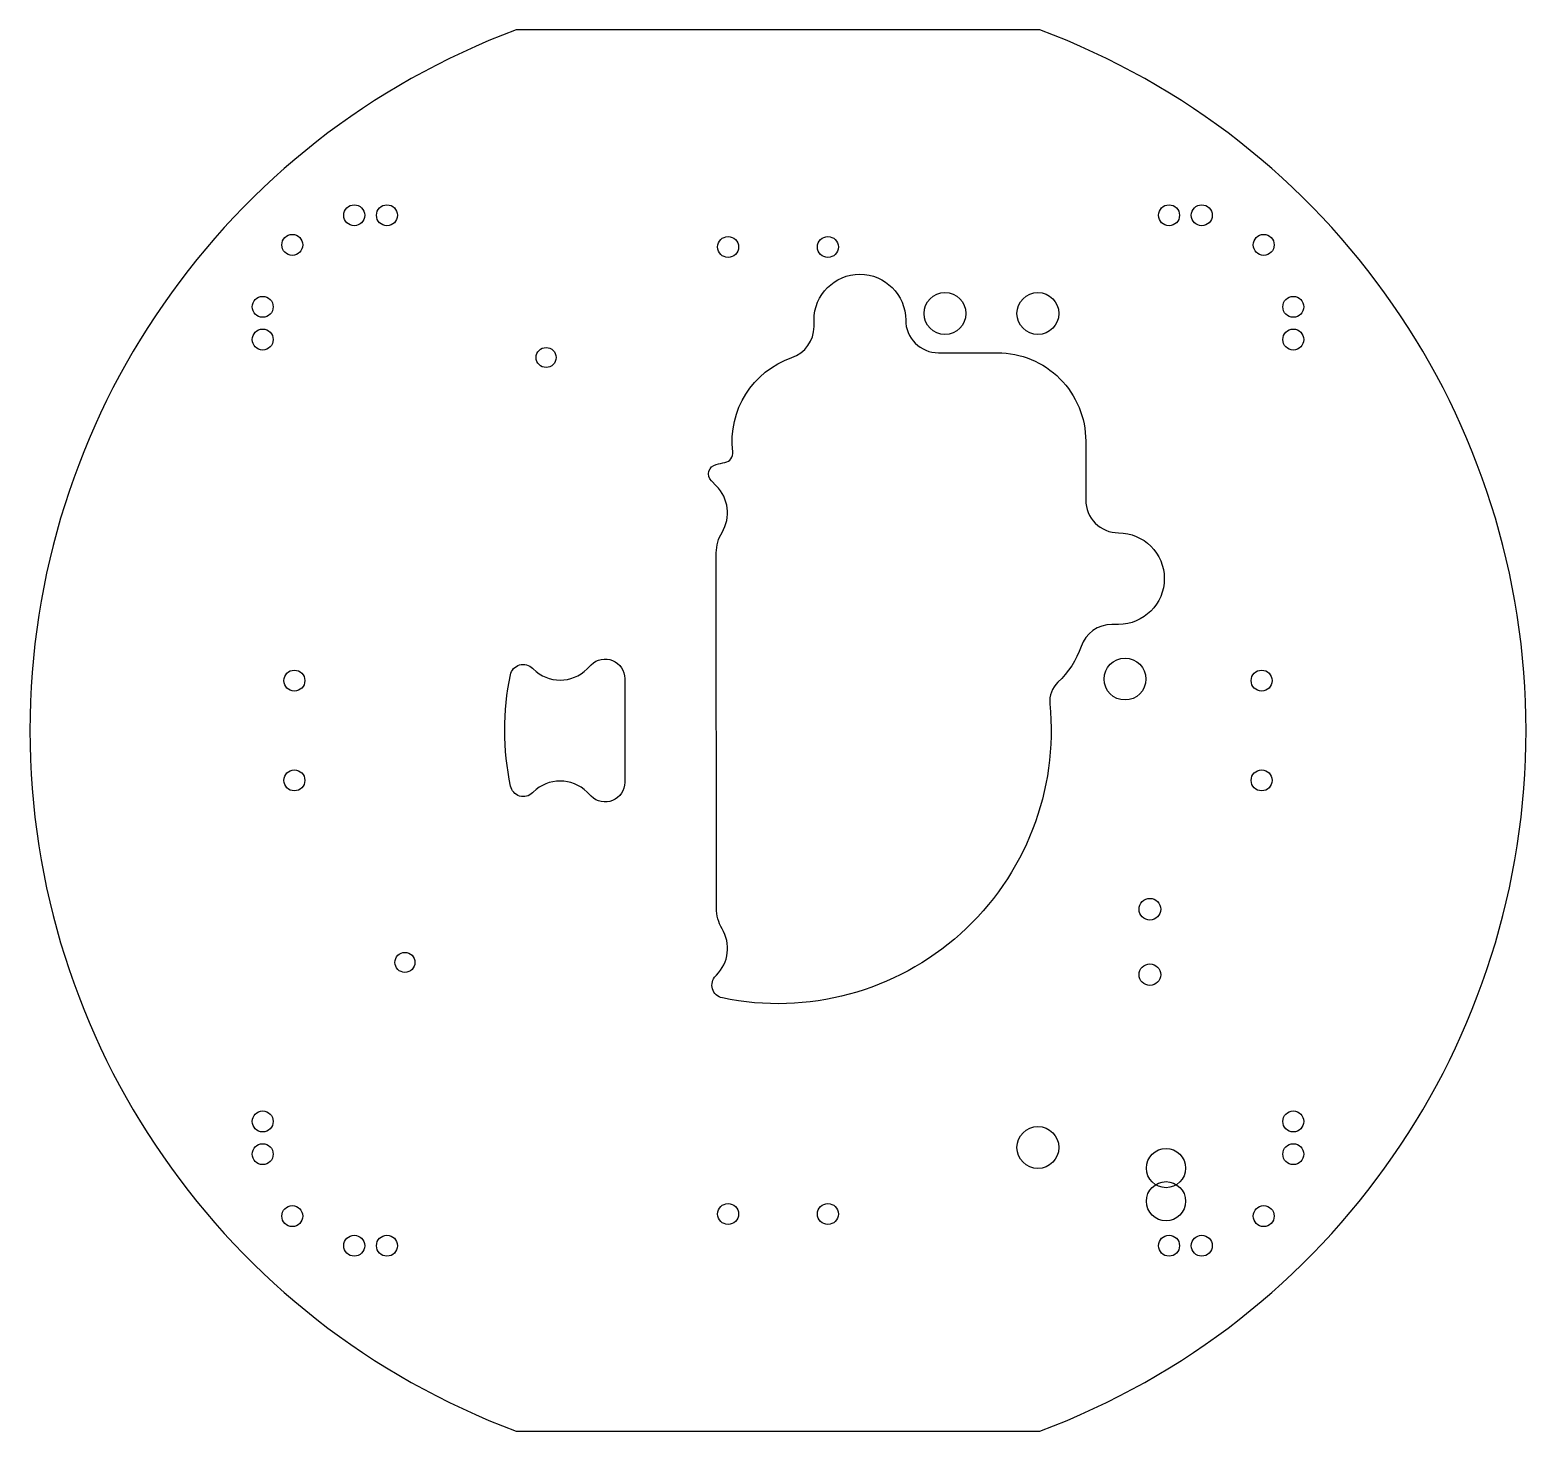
# Model space of a CAD drawing. Header units: millimetres. Extents: x -57 to 57, y -54 to 54.
import ezdxf

# ---------------------------------------------------------------- set-up
doc = ezdxf.new("R2010")
doc.units = ezdxf.units.MM
doc.layers.get('0').update_dxf_attribs({"linetype": 'CONTINUOUS'})

msp = doc.modelspace()

# ---------------------------------------------------------------- linework, layer by layer
for points in [[(20, 53.51), (-20, 53.51, 0.693807), (-20, -53.51), (20, -53.51, 0.693807)], [(9.75, 31.35, 0.414214), (12.25, 28.85), (16.75, 28.85, -0.414214), (23.5, 22.1), (23.5, 17.6, 0.414214), (26, 15.1, -1), (26, 8.1), (25.5, 8.1, 0.320465), (23.14, 6.41, -0.121685), (21.38, 3.69, 0.232178), (20.76, 2.04, -0.505957), (-4.25, -20.43, -0.59646), (-4.75, -18.74), (-4.7, -18.69, 0.345014), (-4.27, -15.14, -0.136684), (-4.7, -13.58), (-4.71, 13.58, -0.136739), (-4.27, 15.13, 0.344985), (-4.71, 18.69), (-5.08, 19.06, -0.588612), (-4.72, 20.32, -0.008193), (-4.05, 20.47, 0.392317), (-3.45, 21.29, -0.353892), (1.06, 28.49, 0.320465), (2.75, 30.85), (2.75, 31.35, -1)], [(-14.58, -4.71, 0.414207), (-18.69, -4.71), (-18.74, -4.76, -0.596325), (-20.42, -4.25, -0.102922), (-20.43, 4.25, -0.59646), (-18.74, 4.75), (-18.69, 4.7, 0.414207), (-14.58, 4.7), (-14.26, 5.02, -0.668121), (-11.7, 3.96), (-11.7, -3.96, -0.668237), (-14.26, -5.02)]]:
    msp.add_lwpolyline(points, format="xyb", close=True)
for centre, radius in [((-32.36, 39.35), 0.8), ((-29.86, 39.35), 0.8), ((29.86, 39.35), 0.8), ((32.36, 39.35), 0.8), ((-37.09, 37.09), 0.8), ((-3.81, 36.93), 0.8), ((3.81, 36.93), 0.8), ((37.09, 37.09), 0.8), ((-39.35, 32.36), 0.8), ((12.75, 31.85), 1.6), ((19.85, 31.85), 1.6), ((39.35, 32.36), 0.8), ((-39.35, 29.86), 0.8), ((39.35, 29.86), 0.8), ((-17.71, 28.49), 0.765), ((-36.93, 3.81), 0.8), ((26.5, 3.93), 1.6), ((36.93, 3.81), 0.8), ((-36.93, -3.81), 0.8), ((36.93, -3.81), 0.8), ((-28.49, -17.71), 0.765), ((-39.35, -29.86), 0.8), ((39.35, -29.86), 0.8), ((19.85, -31.85), 1.6), ((-39.35, -32.36), 0.8), ((29.63, -33.42), 1.5), ((39.35, -32.36), 0.8), ((29.63, -35.96), 1.5), ((-37.09, -37.09), 0.8), ((-3.81, -36.93), 0.8), ((3.81, -36.93), 0.8), ((37.09, -37.09), 0.8), ((-32.36, -39.35), 0.8), ((-29.86, -39.35), 0.8), ((29.86, -39.35), 0.8), ((32.36, -39.35), 0.8)]:
    msp.add_circle(centre, radius)
for centre, major_axis in [((28.4, -13.65), (0.825, 0)), ((28.4, -18.65), (-0.825, 0))]:
    msp.add_ellipse(centre, major_axis=major_axis, ratio=1)

doc.saveas('drawing.dxf')
